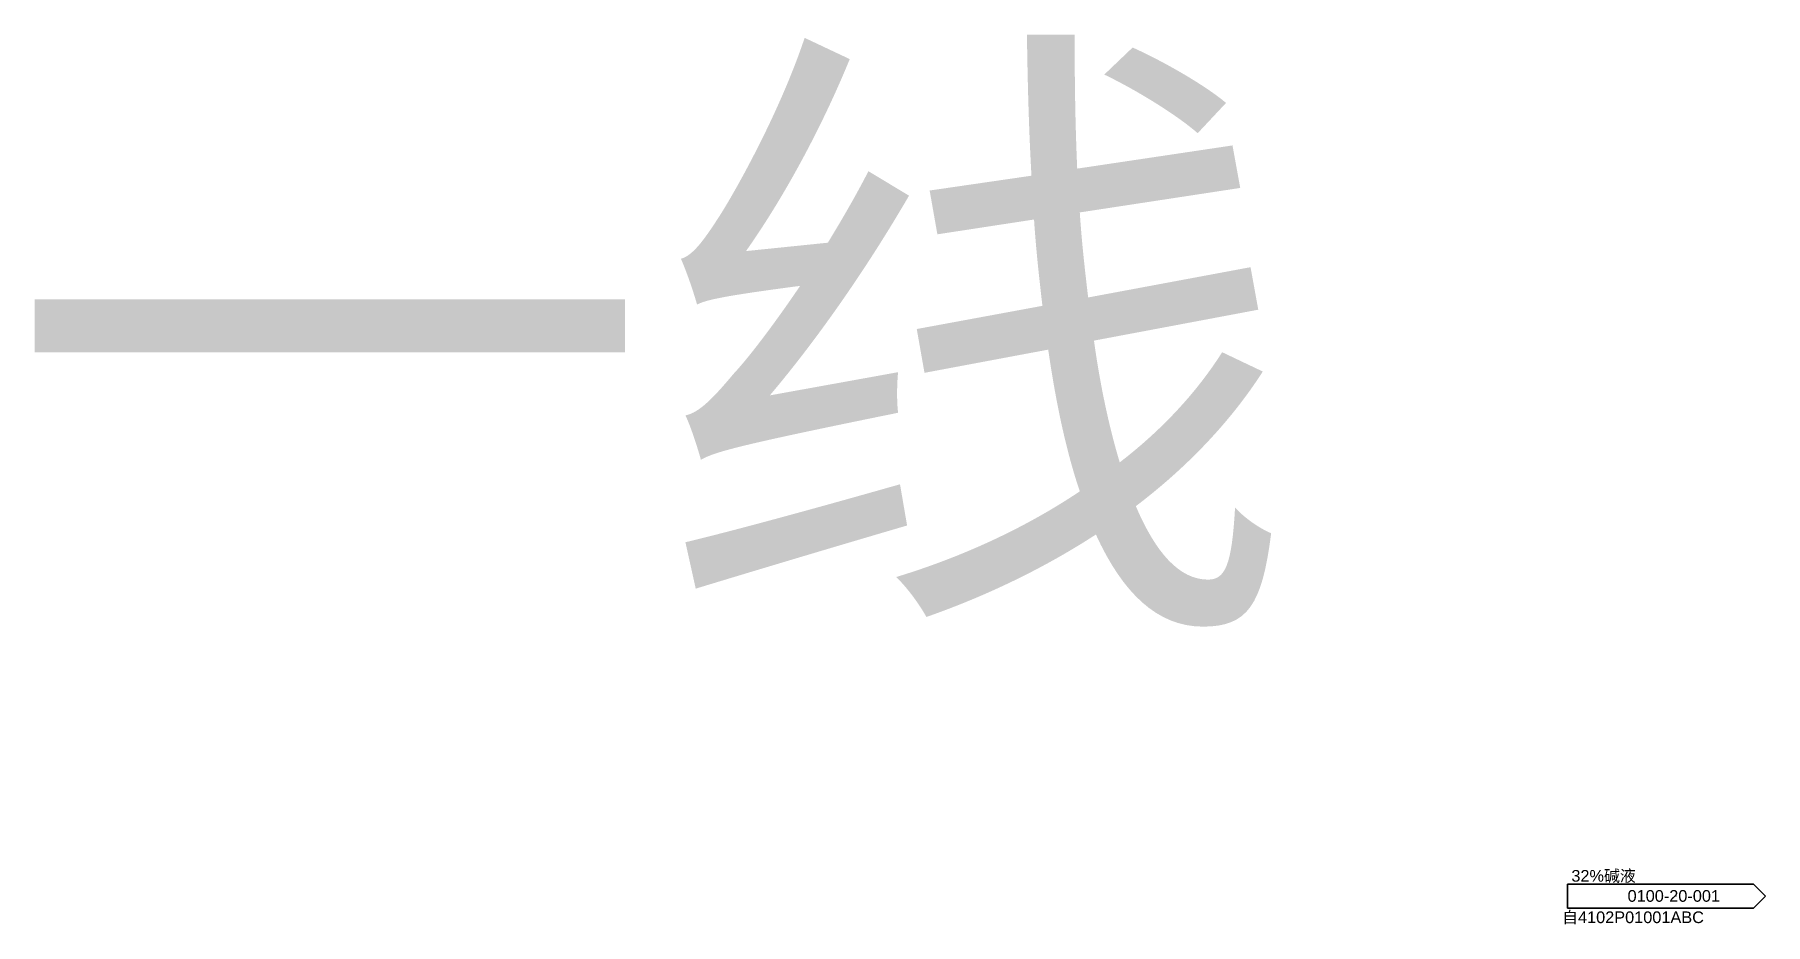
# Model space of a CAD drawing. Extents: x 757 to 8510, y -6585 to 527.
# Drawn here: x 756.9 to 1123.3, y -692 to -503.6 of the extents above; entities that cross this region are included whole.
import ezdxf
from ezdxf.enums import TextEntityAlignment as Align

# ---------------------------------------------------------------- set-up
doc = ezdxf.new("R2010")
doc.units = 0
doc.header["$MEASUREMENT"] = 0
doc.layers.get('0').update_dxf_attribs({"linetype": 'CONTINUOUS'})
for name, color, linetype in [('11', 7, 'CONTINUOUS'), ('12', 7, 'CONTINUOUS'), ('ConsistencyChecks', 7, 'CONTINUOUS')]:
    doc.layers.add(name, color=color, linetype=linetype)
doc.styles.add('Arial', font='arial.ttf')
doc.styles.add('txt.shx', font='arial.ttf')

# ---------------------------------------------------------------- blocks, each defined once
blk = doc.blocks.new('OFF-DRAWING1', base_point=(-22.23, 0))
at = {"color": 0, "linetype": 'ByBlock', "lineweight": -2}
for p, q in [((-3.81, 2.54), (-43.18, 2.54)), ((-43.18, 2.54), (-43.18, -2.54)), ((-1.27, 0), (-3.81, 2.54)), ((-3.81, -2.54), (-1.27, 0)), ((-43.18, -2.54), (-3.81, -2.54))]:
    blk.add_line(p, q, dxfattribs=at)

msp = doc.modelspace()

# ---------------------------------------------------------------- linework, layer by layer
at = {"layer": 'ConsistencyChecks', "color": 5, "linetype": 'Continuous', "lineweight": 9}
msp.add_point((1104.31, -685.97), dxfattribs=at)

# ---------------------------------------------------------------- block references
at = {"layer": '11', "color": 56, "linetype": 'Continuous', "lineweight": 35, "true_color": 0x808000}
msp.add_blockref('OFF-DRAWING1', (1102.3, -685.97), dxfattribs=at)

# ---------------------------------------------------------------- texts
at = {"layer": '11', "color": 7}
for s, height, style, p in [('32%碱液', 2.469, 'txt.shx', (1089.01, -681.68)), ('0100-20-001', 2.4694, 'Arial', (1103.87, -685.93)), ('自4102P01001ABC', 2.4694, 'txt.shx', (1095.24, -690.45))]:
    msp.add_text(s, height=height, dxfattribs=dict(at, style=style)).set_placement(p, align=Align.MIDDLE_CENTER)
at = {"layer": '12', "color": 6, "style": 'Arial'}
msp.add_text('一线', height=100, rotation=0, dxfattribs=at).set_placement((750.89, -568.41), align=Align.MIDDLE_LEFT)

doc.saveas('drawing.dxf')
